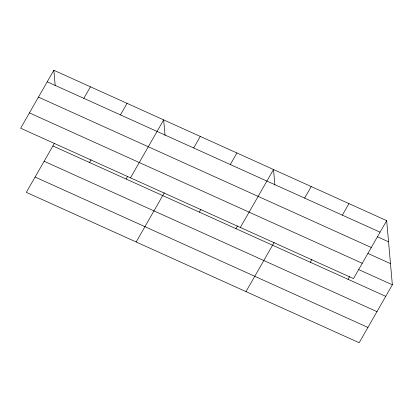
<?xml version="1.0" encoding="UTF-8"?>
<svg xmlns="http://www.w3.org/2000/svg" width="413" height="413" viewBox="0 0 413 413"><rect width="100%" height="100%" fill="white"/><g stroke="black" fill="none" stroke-linecap="round" stroke-linejoin="round"><path stroke-width="0.62" d="M53.84 70.262L20.65 128.211L353.492 278.594L386.676 220.64L53.84 70.262L55.213 85.827M54.47 143.208L26.324 192.36L359.16 342.738L392.35 284.789L386.676 220.64M83.839 98.351L90.452 86.802M89.507 162.5L91.082 159.748M120.451 114.891L127.065 103.343M126.12 179.041L127.694 176.289M130.487 177.838L163.677 119.889L165.05 135.454M136.161 241.982L164.307 192.83M193.676 147.978L200.29 136.429M199.345 212.122L200.919 209.376M230.289 164.519L236.902 152.97M235.957 228.668L237.532 225.916M240.325 227.465L273.514 169.511L274.888 185.076M245.998 291.609L274.144 242.457M304.618 198.106L311.237 186.557M310.292 262.25L311.867 259.503M342.341 215.147L348.954 203.599M348.014 279.296L349.589 276.545M47.227 81.81L380.063 232.189M377.523 236.83L388.55 241.811M38.455 97.122L371.292 247.506M367.844 253.396L390.476 263.618M29.421 112.899L362.258 263.277M358.69 269.581L392.35 284.789M52.895 145.954L385.737 296.338M44.129 161.266L376.966 311.65M35.09 177.043L367.931 327.426"/></g></svg>
